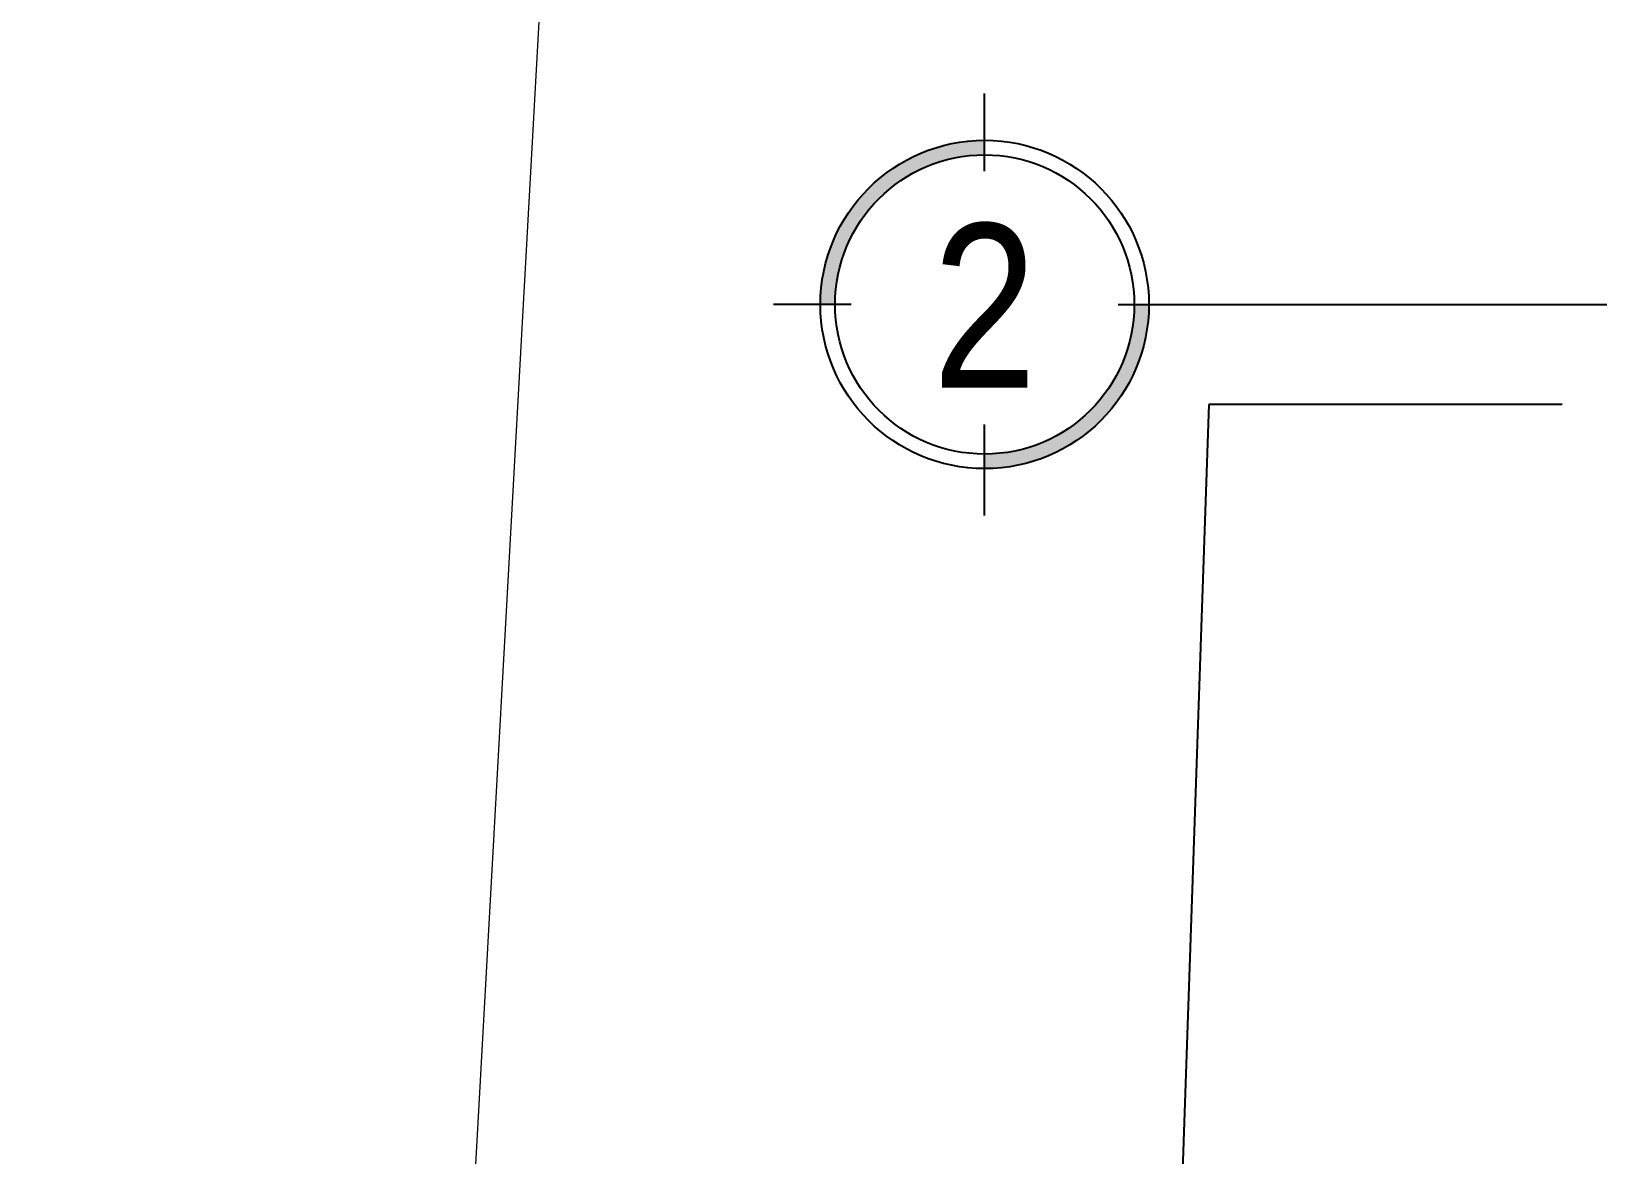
# Model space of a CAD drawing. Extents: x -28 to 131, y -33 to 63.
# Drawn here: x -8.627 to -4.328, y 30.941 to 34.025 of the extents above; entities that cross this region are included whole.
import ezdxf
from ezdxf.enums import TextEntityAlignment as Align

# ---------------------------------------------------------------- set-up
doc = ezdxf.new("R2010")
doc.units = 0
doc.header["$LTSCALE"] = 10
for name, pattern in [('CENTER', [2, 1.25, -0.25, 0.25, -0.25]), ('DASHDOT', [1, 0.5, -0.25, 0, -0.25]), ('HIDDEN', [0.375, 0.25, -0.125])]:
    doc.linetypes.add(name, pattern=pattern)
for name, color, linetype in [('arq-aceras', 252, 'Continuous'), ('arq-ejes-circulo', 1, 'Continuous'), ('arq-ejes-principales', 1, 'DASHDOT'), ('arq-hatch', 252, 'Continuous'), ('arq-text-ejes', 2, 'Continuous')]:
    doc.layers.add(name, color=color, linetype=linetype)
doc.styles.add('dape 2', font='ARIALN.TTF')

# ---------------------------------------------------------------- blocks, each defined once
blk = doc.blocks.new('*U99')
at = {"linetype": 'Continuous'}
h = blk.add_hatch(color=251, dxfattribs=at)
h.paths.add_polyline_path([(0.1643, 0.326), (0.1803, 0.326, -0.414214), (0, 0.1457), (0, 0.1617, 0.414214)])
h.paths.add_polyline_path([(-0.1643, 0.326), (-0.1803, 0.326, -0.414214), (0, 0.5063), (0, 0.4903, 0.414214)])
for p, q in [((0, 0.5577), (0, 0.4724)), ((0, 0.5432), (0, 0.4579)), ((-0.1464, 0.326), (-0.2317, 0.326)), ((0.1464, 0.326), (0.2317, 0.326)), ((0, 0.1796), (0, 0.0943))]:
    blk.add_line(p, q, dxfattribs=at)
at = {"linetype": 'CENTER', "ltscale": 0.7}
blk.add_line((0, 0.1457), (0, 0.1457), dxfattribs=at)
at = {"linetype": 'Continuous'}
for radius in [0.1803, 0.1643]:
    blk.add_circle((0, 0.326), radius, dxfattribs=at)

msp = doc.modelspace()

# ---------------------------------------------------------------- linework, layer by layer
at = {"layer": 'arq-aceras', "color": 250, "lineweight": 0, "flags": 128}
msp.add_lwpolyline([(-6.5726, 47.408), (-6.7213, 43.2975), (-7.6225, 27.0348), (-8.6267, -5.258), (-6.7295, -7.4387), (25.9393, -5.7721), (34.2322, -5.1841), (38.1082, -5.1802), (44.1971, -4.7943), (63.1315, -3.8921)], dxfattribs=at)
at = {"layer": 'arq-ejes-principales'}
msp.add_line((-5.6027, 33.275), (59.8797, 33.275), dxfattribs=at)
at = {"layer": 'arq-hatch', "linetype": 'HIDDEN'}
msp.add_lwpolyline([(-0.675, 25.4), (-0.675, 33), (-5.3947, 33), (-5.6557, 25.4)], close=True, dxfattribs=at)

# ---------------------------------------------------------------- block references
at = {"layer": 'arq-ejes-circulo', "xscale": 2.5, "yscale": 2.5, "zscale": 2.5, "rotation": 180}
msp.add_blockref('*U99', (-6.0101, 34.09), dxfattribs=at)

# ---------------------------------------------------------------- texts
at = {"layer": 'arq-text-ejes', "style": 'dape 2'}
msp.add_text('2', height=0.45, dxfattribs=at).set_placement((-6.0101, 33.275), align=Align.MIDDLE)

doc.saveas('drawing.dxf')
